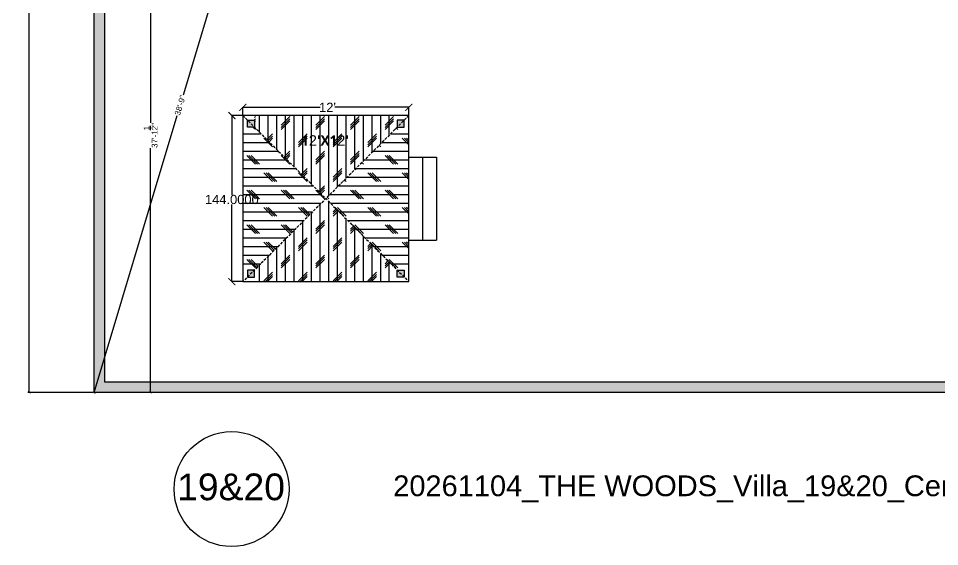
# Model space of a CAD drawing. Header units: inches. Extents: x 99023 to 109265, y 17199 to 18675.
# Drawn here: x 102826 to 103625, y 17273 to 17731 of the extents above; entities that cross this region are included whole.
import ezdxf

# ---------------------------------------------------------------- set-up
doc = ezdxf.new("R2010")
doc.units = ezdxf.units.IN
doc.linetypes.add('HIDDEN', pattern=[0.375, 0.25, -0.125])
doc.layers.get('0').update_dxf_attribs({"color": 255})
for name, color, linetype in [('A-Plot Area Line', 1, 'Continuous'), ('I-WALL-PATT', 7, 'Continuous'), ('TEXT', 7, 'Continuous')]:
    doc.layers.add(name, color=color, linetype=linetype)
doc.layers.add('A-TEXT', color=132, linetype='Continuous', lineweight=5)
doc.styles.add('S-ARIAL', font='arial.ttf', dxfattribs={"height": 96})
doc.styles.get("Standard").update_dxf_attribs({"font": 'arial.ttf'})
doc.dimstyles.new('ISO-25', dxfattribs={"dimtxt": 5, "dimasz": 2, "dimexe": 1.25, "dimexo": 0.625, "dimtad": 0, "dimdec": 1, "dimlunit": 4, "dimtxsty": 'Standard', "dimblk": 'ARCHTICK', "dimcen": 2.5, "dimclrd": 5, "dimclre": 5, "dimclrt": 6, "dimadec": 0, "dimazin": 0, "dimtfac": 1, "dimtdec": 1, "dimtmove": 0, "dimatfit": 3, "dimfxl": 1, "dimarcsym": 0})
doc.dimstyles.get("Standard").update_dxf_attribs({"dimtxt": 0.18, "dimasz": 0.18, "dimexe": 0.18, "dimexo": 0.0625, "dimgap": 0.09, "dimtad": 0, "dimtih": 1, "dimtoh": 1, "dimdec": 4, "dimzin": 0, "dimdsep": 46, "dimtxsty": 'Standard', "dimcen": 0.09, "dimadec": 0, "dimazin": 0, "dimtfac": 1, "dimtdec": 4, "dimtofl": 0, "dimtmove": 0, "dimatfit": 3, "dimfxl": 1, "dimtolj": 1, "dimtzin": 0, "dimarcsym": 0})
pattern_1 = [(90, (96892.433, 15853.008), (-7.5, 5e-16), []), (225, (96896.183, 15856.758), (15, -15), [10.6066, -10.6066]), (225, (96896.183, 15858.633), (15, -15), [10.6066, -10.6066]), (225, (96896.183, 15860.508), (15, -15), [10.6066, -10.6066])]
pattern_2 = [(0, (96892.433, 15853.008), (0, 7.5), []), (135, (96896.183, 15849.258), (-15, -15), [10.6066, -10.6066]), (135, (96898.058, 15849.258), (-15, -15), [10.6066, -10.6066]), (135, (96899.933, 15849.258), (-15, -15), [10.6066, -10.6066])]

# ---------------------------------------------------------------- blocks, each defined once
blk = doc.blocks.new('_ArchTick')
at = {"color": 0, "linetype": 'ByBlock', "const_width": 0.15}
blk.add_lwpolyline([(-0.5, -0.5), (0.5, 0.5)], dxfattribs=at)
blk = doc.blocks.new('*D121')
at = {"color": 5, "lineweight": -2, "transparency": 16777216}
for p, q in [((102890.72, 18594.44), (102833.79, 18594.44)), ((102835.04, 18594.44), (102835.04, 18016.34)), ((102835.04, 17406.44), (102835.04, 17984.54)), ((102890.72, 17406.44), (102833.79, 17406.44))]:
    blk.add_line(p, q, dxfattribs=at)
at = {"layer": 'Defpoints', "color": 0, "lineweight": -2, "transparency": 16777216}
for p in [(102891.34, 18594.44), (102835.04, 17406.44), (102891.34, 17406.44)]:
    blk.add_point(p, dxfattribs=at)
at = {"color": 5, "lineweight": -2, "transparency": 16777216, "xscale": 2, "yscale": 2, "zscale": 2}
for p, rotation in [((102835.04, 18594.44), 90), ((102835.04, 17406.44), 270)]:
    blk.add_blockref('_ArchTick', p, dxfattribs=dict(at, rotation=rotation))
at = {"color": 6, "lineweight": -2, "transparency": 16777216, "insert": (102835.04, 18000.44), "char_height": 18, "attachment_point": 5, "rotation": 90}
blk.add_mtext("99'", dxfattribs=at)
blk = doc.blocks.new('*D131')
at = {"color": 132, "lineweight": -2, "transparency": 16777216}
for p, q in [((103024.22, 17851.94), (102939.07, 17851.94)), ((102940.32, 17851.94), (102940.32, 17640.22)), ((102940.32, 17406.44), (102940.32, 17618.15)), ((103024.22, 17406.44), (102939.07, 17406.44))]:
    blk.add_line(p, q, dxfattribs=at)
at = {"layer": 'Defpoints', "color": 0, "lineweight": -2, "transparency": 16777216}
for p in [(103024.84, 17851.94), (102940.32, 17406.44), (103024.84, 17406.44)]:
    blk.add_point(p, dxfattribs=at)
at = {"color": 132, "lineweight": -2, "transparency": 16777216, "xscale": 2, "yscale": 2, "zscale": 2}
for p, rotation in [((102940.32, 17851.94), 90), ((102940.32, 17406.44), 270)]:
    blk.add_blockref('_ArchTick', p, dxfattribs=dict(at, rotation=rotation))
at = {"color": 132, "lineweight": -2, "transparency": 16777216, "insert": (102940.32, 17629.19), "char_height": 5, "attachment_point": 5, "rotation": 90}
blk.add_mtext('37\'-1{\\H1x;\\S1/2;}"', dxfattribs=at)
blk = doc.blocks.new('*D33')
at = {"color": 132, "lineweight": -2, "transparency": 16777216}
for p, q in [((103024.84, 17851.94), (102968.57, 17664.15)), ((103025.44, 17851.76), (103026.04, 17851.58)), ((102891.34, 17406.44), (102963.28, 17646.5)), ((102891.94, 17406.26), (102892.54, 17406.08))]:
    blk.add_line(p, q, dxfattribs=at)
at = {"layer": 'Defpoints', "color": 0, "lineweight": -2, "transparency": 16777216}
for p in [(103024.84, 17851.94), (102891.34, 17406.44), (102891.34, 17406.44)]:
    blk.add_point(p, dxfattribs=at)
at = {"color": 132, "lineweight": -2, "transparency": 16777216, "xscale": 2, "yscale": 2, "zscale": 2}
for p, rotation in [((103024.84, 17851.94), 73.31845603714213), ((102891.34, 17406.44), 253.3184560371421)]:
    blk.add_blockref('_ArchTick', p, dxfattribs=dict(at, rotation=rotation))
at = {"color": 132, "lineweight": -2, "transparency": 16777216, "insert": (102965.93, 17655.33), "char_height": 5, "attachment_point": 5, "rotation": 73.31846}
blk.add_mtext('38\'-9"', dxfattribs=at)
blk = doc.blocks.new('*D6')
at = {"color": 0, "lineweight": -2, "transparency": 16777216}
for p, q in [((105956.64, 17646.44), (105947, 17646.44)), ((105947.18, 17646.44), (105947.18, 17577.82)), ((105947.18, 17502.44), (105947.18, 17569.47)), ((105956.64, 17502.44), (105947, 17502.44))]:
    blk.add_line(p, q, dxfattribs=at)
at = {"layer": 'Defpoints', "color": 0, "lineweight": -2, "transparency": 16777216}
for p in [(105947.18, 17646.44), (105956.7, 17646.44), (105956.7, 17502.44)]:
    blk.add_point(p, dxfattribs=at)
at = {"color": 0, "lineweight": -2, "transparency": 16777216, "xscale": 6, "yscale": 6, "zscale": 6}
for p, rotation in [((105947.18, 17646.44), 90), ((105947.18, 17502.44), 270)]:
    blk.add_blockref('_ArchTick', p, dxfattribs=dict(at, rotation=rotation))
at = {"color": 0, "transparency": 16777216, "insert": (105947.18, 17573.64), "char_height": 8, "attachment_point": 5}
blk.add_mtext('\\A1;144.0000', dxfattribs=at)
blk = doc.blocks.new('*D7')
at = {"color": 0, "lineweight": -2, "transparency": 16777216}
for p, q in [((105956.7, 17647.1), (105956.7, 17653.79)), ((105956.7, 17653.61), (106023.66, 17653.61)), ((106100.7, 17653.61), (106036.66, 17653.61)), ((106100.7, 17646.5), (106100.7, 17653.79))]:
    blk.add_line(p, q, dxfattribs=at)
at = {"layer": 'Defpoints', "color": 0, "lineweight": -2, "transparency": 16777216}
for p in [(105956.7, 17647.04), (106100.7, 17653.61), (106100.7, 17646.44)]:
    blk.add_point(p, dxfattribs=at)
at = {"color": 0, "lineweight": -2, "transparency": 16777216, "xscale": 6, "yscale": 6, "zscale": 6, "rotation": 180}
blk.add_blockref('_ArchTick', (105956.7, 17653.61), dxfattribs=at)
at = {"color": 0, "lineweight": -2, "transparency": 16777216, "xscale": 6, "yscale": 6, "zscale": 6}
blk.add_blockref('_ArchTick', (106100.7, 17653.61), dxfattribs=at)
at = {"color": 0, "transparency": 16777216, "insert": (106030.16, 17653.61), "char_height": 8, "attachment_point": 5}
blk.add_mtext("\\A1;12'", dxfattribs=at)
blk = doc.blocks.new('RTHTRHTRJ')
at = {"layer": 'I-WALL-PATT', "color": 18, "true_color": 0x000000}
for p, q in [((102891.34, 17406.44), (102891.34, 18594.44)), ((105531.34, 17406.44), (102891.34, 17406.44))]:
    blk.add_line(p, q, dxfattribs=at)
at = {"color": 18, "lineweight": -2, "true_color": 0x000000}
for base, p1, p2, override, picture, middle in [((102835.04, 17406.44), (102891.34, 18594.44), (102891.34, 17406.44), {"dimtxt": 18}, '*D121', (102835.04, 18000.44)), ((102940.32, 17406.44), (103024.84, 17851.94), (103024.84, 17406.44), {"dimclrd": 132, "dimclre": 132, "dimclrt": 132}, '*D131', (102940.32, 17629.19))]:
    dim = blk.add_linear_dim(base=base, p1=p1, p2=p2, angle=90, dimstyle='ISO-25', override=override, dxfattribs=at)
    dim.commit()
    dim.dimension.update_dxf_attribs({"geometry": picture, "text_midpoint": middle})
dim = blk.add_linear_dim(base=(102891.34, 17406.44), p1=(103024.84, 17851.94), p2=(102891.34, 17406.44), angle=253.31846, dimstyle='ISO-25', override={"dimclrd": 132, "dimclre": 132, "dimclrt": 132}, dxfattribs=at)
dim.commit()
dim.dimension.update_dxf_attribs({"geometry": '*D33', "text_midpoint": (102965.93, 17655.33), "dimtype": 129})
blk = doc.blocks.new('FEWFEWFEWF')
at = {"layer": 'I-WALL-PATT', "true_color": 0x3b3b3b, "transparency": 33554687}
h = blk.add_hatch(color=250, dxfattribs=at)
h.dxf.hatch_style = 1
h.paths.add_polyline_path([(106826.70369, 18585.43877), (106826.70369, 18594.43877), (105827.70369, 18594.43877), (105827.70369, 17406.43877), (108467.70369, 17406.43877), (108467.70369, 18594.43877), (107165.70369, 18594.43877), (107165.70369, 18585.43877), (107361.82396, 18585.43877), (108458.70369, 18585.43877), (108458.70369, 17415.43877), (105836.70369, 17415.43877), (105836.70369, 18585.43877)])
h.paths.add_polyline_path([(106898.70369, 18594.43877), (106898.70369, 18585.43877), (106973.70369, 18585.43877), (106973.70369, 18594.43877)], flags=17)
at = {"layer": 'I-WALL-PATT', "true_color": 0x636466, "transparency": 33554687}
h = blk.add_hatch(dxfattribs=at)
h.set_pattern_fill('CORK', color=251, scale=60, angle=90)
h.set_pattern_definition(pattern_1)
h.paths.add_polyline_path([(106028.70369, 17574.43877), (106090.70369, 17636.43877), (106090.70369, 17646.43877), (105966.70369, 17646.43877), (105966.70369, 17636.43877)])
h.paths.add_polyline_path([(106003.94137, 17614.57883), (106047.95172, 17614.57883), (106047.95172, 17634.42423), (106003.94137, 17634.42423)], flags=24)
h = blk.add_hatch(color=251, dxfattribs=at)
h.dxf.hatch_style = 1
h.paths.add_polyline_path([(105966.70369, 17642.43877), (105960.70369, 17642.43877), (105966.70369, 17636.43877)], flags=17)
h.paths.add_polyline_path([(105960.70369, 17642.43877), (105960.70369, 17636.43877), (105966.70369, 17636.43877)], flags=17)
h.paths.add_polyline_path([(106096.70369, 17642.43877), (106090.70369, 17636.43877), (106096.70369, 17636.43877)], flags=17)
h.paths.add_polyline_path([(106096.70369, 17642.43877), (106090.70369, 17642.43877), (106090.70369, 17636.43877)])
h.paths.add_polyline_path([(106096.70369, 17512.43877), (106090.70369, 17512.43877), (106096.70369, 17506.43877)])
h.paths.add_polyline_path([(106090.70369, 17512.43877), (106090.70369, 17506.43877), (106096.70369, 17506.43877)], flags=17)
h.paths.add_polyline_path([(105966.70369, 17512.43877), (105960.70369, 17512.43877), (105960.70369, 17506.43877)], flags=17)
h.paths.add_polyline_path([(105966.70369, 17512.43877), (105960.70369, 17506.43877), (105966.70369, 17506.43877)], flags=17)
h = blk.add_hatch(dxfattribs=at)
h.set_pattern_fill('CORK', color=251, scale=60)
h.set_pattern_definition(pattern_2)
h.paths.add_polyline_path([(105966.70369, 17636.43877), (105956.70369, 17636.43877), (105956.70369, 17512.43877), (105966.70369, 17512.43877), (106028.70369, 17574.43877)])
h = blk.add_hatch(dxfattribs=at)
h.set_pattern_fill('CORK', color=251, scale=60)
h.set_pattern_definition(pattern_2)
h.paths.add_polyline_path([(106028.70369, 17574.43877), (106090.70369, 17512.43877), (106100.70369, 17512.43877), (106100.70369, 17636.43877), (106090.70369, 17636.43877)])
h = blk.add_hatch(dxfattribs=at)
h.set_pattern_fill('CORK', color=251, scale=60, angle=90)
h.set_pattern_definition(pattern_1)
h.paths.add_polyline_path([(106090.70369, 17502.43877), (106090.70369, 17512.43877), (106028.70369, 17574.43877), (105966.70369, 17512.43877), (105966.70369, 17502.43877)])
at = {"layer": 'I-WALL-PATT', "color": 18, "true_color": 0x000000}
for p, q in [((105827.70369, 17406.43877), (105827.70369, 18594.43877)), ((106100.70369, 17646.43877), (105956.70369, 17646.43877)), ((105956.70369, 17646.43877), (105956.70369, 17502.43877)), ((106100.70369, 17502.43877), (106100.70369, 17646.43877)), ((106100.70369, 17610.43877), (106124.70369, 17610.43877)), ((106112.70369, 17610.43877), (106112.70369, 17538.43877)), ((106124.70369, 17610.43877), (106124.70369, 17538.43877)), ((106100.70369, 17538.43877), (106124.70369, 17538.43877)), ((105956.70369, 17502.43877), (106100.70369, 17502.43877)), ((108467.70369, 17406.43877), (105827.70369, 17406.43877))]:
    blk.add_line(p, q, dxfattribs=at)
at = {"layer": 'I-WALL-PATT', "color": 18, "linetype": 'HIDDEN', "ltscale": 9, "true_color": 0x000000}
for p, q in [((106100.70369, 17646.43877), (105956.70369, 17502.43877)), ((105956.70369, 17646.43877), (106100.70369, 17502.43877))]:
    blk.add_line(p, q, dxfattribs=at)
at = {"layer": 'I-WALL-PATT', "color": 18, "true_color": 0x000000}
blk.add_lwpolyline([(106826.70369, 18585.43877), (105836.70369, 18585.43877), (105836.70369, 17415.43877), (108458.70369, 17415.43877), (108458.70369, 18585.43877), (107165.70369, 18585.43877)], dxfattribs=at)
for points in [[(105966.70369, 17636.43877), (105960.70369, 17636.43877), (105960.70369, 17642.43877), (105966.70369, 17642.43877)], [(106090.70369, 17636.43877), (106096.70369, 17636.43877), (106096.70369, 17642.43877), (106090.70369, 17642.43877)], [(105966.70369, 17512.43877), (105960.70369, 17512.43877), (105960.70369, 17506.43877), (105966.70369, 17506.43877)], [(106090.70369, 17512.43877), (106096.70369, 17512.43877), (106096.70369, 17506.43877), (106090.70369, 17506.43877)]]:
    blk.add_lwpolyline(points, close=True, dxfattribs=at)
at = {"color": 18, "true_color": 0x000000, "insert": (106007.30327, 17629.36828), "char_height": 9, "attachment_point": 1}
blk.add_mtext_dynamic_manual_height_columns("{\\fYu Gothic Medium|b1|i0|c128|p34;1}2{\\fYu Gothic Medium|b1|i0|c128|p34;'X1}2{\\fYu Gothic Medium|b1|i0|c128|p34;'}", width=479.8366692, gutter_width=12.5, heights=[0], dxfattribs=at)
at = {"color": 251, "true_color": 0x636466}
dim = blk.add_linear_dim(base=(106100.70369, 17653.61477), p1=(105956.70369, 17647.03915), p2=(106100.70369, 17646.43877), dimstyle='Standard', override={"dimtxt": 8, "dimasz": 6, "dimlunit": 4, "dimblk1": 'ArchTick', "dimblk2": 'ArchTick', "dimsah": 1}, dxfattribs=at)
dim.commit()
dim.dimension.update_dxf_attribs({"geometry": '*D7', "text_midpoint": (106030.15743, 17653.61477), "dimtype": 128})
dim = blk.add_linear_dim(base=(105947.17649, 17646.43877), p1=(105956.70369, 17502.43877), p2=(105956.70369, 17646.43877), angle=90, dimstyle='Standard', override={"dimtxt": 8, "dimasz": 6, "dimblk1": 'ArchTick', "dimblk2": 'ArchTick', "dimsah": 1}, dxfattribs=at)
dim.commit()
dim.dimension.update_dxf_attribs({"geometry": '*D6', "text_midpoint": (105947.17649, 17573.64075), "dimtype": 128})

msp = doc.modelspace()

# ---------------------------------------------------------------- linework, layer by layer
at = {"layer": 'A-Plot Area Line', "color": 0}
msp.add_circle((103010.57845666, 17322.58850017), 49.86591742, dxfattribs=at)

# ---------------------------------------------------------------- block references
at = {"color": 18, "lineweight": -2, "true_color": 0x000000}
for name, p in [('FEWFEWFEWF', (-2936.3595857, 0)), ('RTHTRHTRJ', (0, 0))]:
    msp.add_blockref(name, p, dxfattribs=at)

# ---------------------------------------------------------------- texts
at = {"layer": 'A-TEXT', "color": 5}
msp.add_text('20261104_THE WOODS_Villa_19&20_Center Line With Floor Plan Layout.', height=18, dxfattribs=at).set_placement((103150.85134022, 17316.41611057))
at = {"layer": 'TEXT', "color": 6, "insert": (103010.12126433, 17324.32486464, 138.40744861), "char_height": 23.161430815, "attachment_point": 5, "style": 'S-ARIAL'}
msp.add_mtext('\\A1;19&20', dxfattribs=at)

doc.saveas('drawing.dxf')
